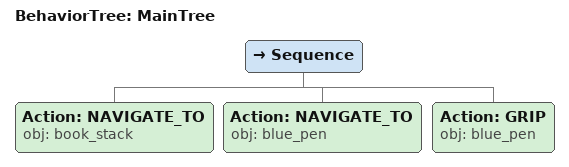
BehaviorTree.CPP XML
<root main_tree_to_execute="MainTree">
  <BehaviorTree ID="MainTree">
    <Sequence>
      <!-- Navigate to book_stack to move around the obstacle -->
      <Action ID="NAVIGATE_TO" obj="book_stack" />
      <!-- Navigate to blue_pen approaching from the side of the book_stack -->
      <Action ID="NAVIGATE_TO" obj="blue_pen" />
      <!-- Grip blue_pen -->
      <Action ID="GRIP" obj="blue_pen" />
    </Sequence>
  </BehaviorTree>
</root>
